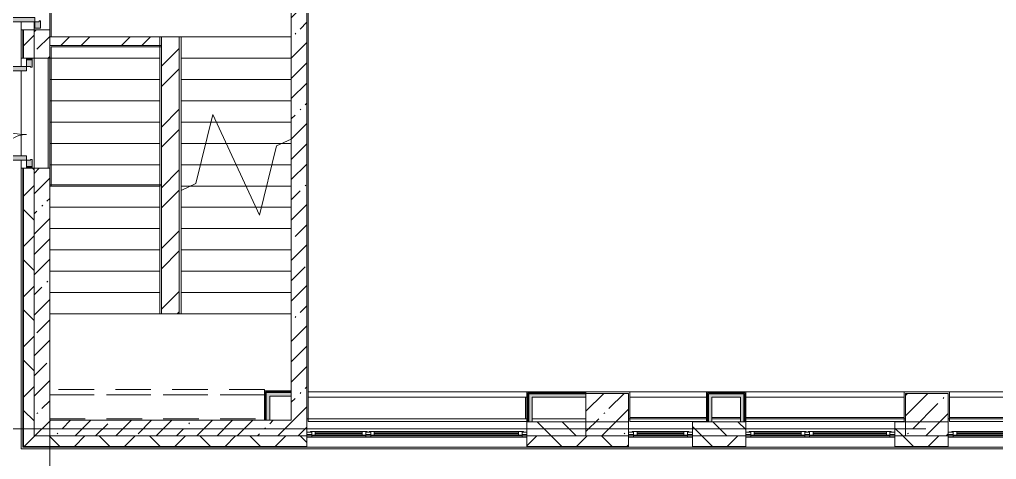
# Model space of a CAD drawing. Header units: millimetres. Extents: x -7229 to 200285, y -8553 to 29000.
# Drawn here: x -315 to 13440, y -431 to 5765 of the extents above; entities that cross this region are included whole.
import ezdxf

# ---------------------------------------------------------------- set-up
doc = ezdxf.new("R2010")
doc.units = ezdxf.units.MM
doc.linetypes.add('200_ШТРИХ__ш1_п0_6_', pattern=[800, 500, -300])
doc.linetypes.add('Осевая', pattern=[15875, 3175, -2381.25, 7937.5, -2381.25])
for name, color, linetype, lineweight in [('A-DETL-MBND-1', 7, '200_ШТРИХ__ш1_п0_6_', 9), ('A-GLAZ', 7, 'Continuous', 5), ('A-WALL', 7, 'Continuous', 5), ('A-WALL-2', 7, 'Continuous', 9), ('I-WALL', 7, 'Continuous', 5), ('S-COLS', 7, 'Continuous', 5), ('S-STRS', 7, 'Continuous', 5), ('S-STRS-MBND', 7, 'Continuous', 5), ('Оси', 7, 'Continuous', 9), ('Оси-2', 7, 'Осевая', 9)]:
    doc.layers.add(name, color=color, linetype=linetype, lineweight=lineweight)
for name, color, linetype, lineweight, true_color in [('A-DOOR-1', 7, 'Continuous', 5, 0xaaaaaa), ('A-DOOR-2', 7, 'Continuous', 5, 0xe2e2e2), ('A-DOOR-FRAM-2', 7, 'Continuous', 5, 0xaaaaaa), ('A-FLOR-1', 7, 'Continuous', 5, 0xaaaaaa), ('I-WALL-1', 7, 'Continuous', 5, 0xe7e7e7)]:
    doc.layers.add(name, color=color, linetype=linetype, lineweight=lineweight, true_color=true_color)
pattern_1 = [(45, (0, 0), (-353.5534, 353.5534), []), (135, (0, 0), (-353.5534, -353.5534), [])]
pattern_2 = [(45, (0, 0), (-285.123, 285.123), []), (45, (285.12, 0), (-285.123, 285.123), [504.031, -100.806, 16.764, -84.042])]
pattern_3 = [(45, (0, 0), (-427.684, 427.684), []), (45, (285.1, 0), (-427.684, 427.684), [])]
pattern_4 = [(45, (0, 0), (-530.33, 530.33), []), (135, (0, 0), (-530.33, -530.33), [])]

# ---------------------------------------------------------------- blocks, each defined once
blk = doc.blocks.new('120_Окно_СКБ_1Ст - 120_Окно_СКБ_1Ст 900х2500_h_-22445987-1_2_2_птичка зашивка')
at = {"layer": 'A-GLAZ'}
for p, q in [((-450, -127), (-450, -57)), ((-450, -57), (-380, -57)), ((450, -57), (-450, -57)), ((-380, -127), (-450, -127)), ((-450, -127), (-400, -127)), ((-380, -127), (-400, -127)), ((-400, -127), (-400, -137)), ((-400, -137), (400, -137)), ((400, -137), (-400, -137)), ((-380, -57), (-380, -127)), ((380, -87), (-380, -87)), ((-380, -87), (-380, -127)), ((-330, -137), (-330, -87)), ((-330, -107), (330, -107)), ((330, -117), (-330, -117)), ((330, -137), (330, -87)), ((380, -127), (380, -57)), ((380, -57), (450, -57)), ((380, -127), (380, -87)), ((450, -127), (380, -127)), ((400, -127), (380, -127)), ((400, -127), (450, -127)), ((400, -137), (400, -127)), ((450, -57), (450, -127))]:
    blk.add_line(p, q, dxfattribs=at)
blk = doc.blocks.new('120_Окно_СКБ_2Ст - 120_Окно_СКБ_2Ст 2100х2500 _мал створка справа_-22445857-1_2_2_птичка зашивка')
at = {"layer": 'A-GLAZ'}
for p, q in [((-1050, -127), (-1050, -57)), ((-1050, -57), (-980, -57)), ((1050, -57), (-1050, -57)), ((-980, -127), (-1050, -127)), ((-1050, -127), (-1000, -127)), ((-980, -127), (-1000, -127)), ((-1000, -127), (-1000, -137)), ((-1000, -137), (170, -137)), ((170, -137), (-1000, -137)), ((-980, -57), (-980, -127)), ((150, -87), (-980, -87)), ((-980, -87), (-980, -127)), ((-930, -137), (-930, -87)), ((-930, -107), (100, -107)), ((100, -117), (-930, -117)), ((100, -137), (100, -87)), ((150, -127), (150, -57)), ((150, -57), (220, -57)), ((150, -127), (150, -87)), ((220, -127), (150, -127)), ((170, -127), (150, -127)), ((170, -127), (200, -127)), ((170, -137), (170, -127)), ((220, -127), (200, -127)), ((200, -127), (200, -137)), ((200, -137), (1000, -137)), ((1000, -137), (200, -137)), ((220, -57), (220, -127)), ((980, -87), (220, -87)), ((220, -87), (220, -127)), ((270, -137), (270, -87)), ((270, -107), (930, -107)), ((930, -117), (270, -117)), ((930, -137), (930, -87)), ((980, -127), (980, -57)), ((980, -57), (1050, -57)), ((980, -127), (980, -87)), ((1050, -127), (980, -127)), ((1000, -127), (980, -127)), ((1000, -127), (1050, -127)), ((1000, -137), (1000, -127)), ((1050, -57), (1050, -127))]:
    blk.add_line(p, q, dxfattribs=at)
blk = doc.blocks.new('120_Окно_СКБ_2Ст - 120_Окно_СКБ_2Ст 3100х2500 _мал_створка слева_-V28-1_2_2_птичка зашивка')
at = {"layer": 'A-GLAZ'}
for p, q in [((-1550, -127), (-1550, -57)), ((-1550, -57), (-1480, -57)), ((1550, -57), (-1550, -57)), ((-1480, -127), (-1550, -127)), ((-1550, -127), (-1500, -127)), ((-1480, -127), (-1500, -127)), ((-1500, -127), (-1500, -137)), ((-1500, -137), (670, -137)), ((670, -137), (-1500, -137)), ((-1480, -57), (-1480, -127)), ((650, -87), (-1480, -87)), ((-1480, -87), (-1480, -127)), ((-1430, -137), (-1430, -87)), ((-1430, -107), (600, -107)), ((600, -117), (-1430, -117)), ((600, -137), (600, -87)), ((650, -127), (650, -57)), ((650, -57), (720, -57)), ((650, -127), (650, -87)), ((720, -127), (650, -127)), ((670, -127), (650, -127)), ((670, -127), (700, -127)), ((670, -137), (670, -127)), ((720, -127), (700, -127)), ((700, -127), (700, -137)), ((700, -137), (1500, -137)), ((1500, -137), (700, -137)), ((720, -57), (720, -127)), ((1480, -87), (720, -87)), ((720, -87), (720, -127)), ((770, -137), (770, -87)), ((770, -107), (1430, -107)), ((1430, -117), (770, -117)), ((1430, -137), (1430, -87)), ((1480, -127), (1480, -57)), ((1480, -57), (1550, -57)), ((1480, -127), (1480, -87)), ((1550, -127), (1480, -127)), ((1500, -127), (1480, -127)), ((1500, -127), (1550, -127)), ((1500, -137), (1500, -127)), ((1550, -57), (1550, -127))]:
    blk.add_line(p, q, dxfattribs=at)
blk = doc.blocks.new('110_Дверь_СКБ_2Ст_Наружная - ДН-1_л__ Двухстворчатая 1350 х3200 _ЛК_ в свету с верхним остеклением 2-22796854-1_2_2_птичка зашивка')
at = {"layer": 'A-DOOR-2'}
for points in [[(-716, 36), (-716, -91), (-656, -91), (-656, 869), (-716, 869), (-716, 88)], [(695, 71), (695, -91), (755, -91), (755, 419), (695, 419), (695, 79)]]:
    blk.add_hatch(color=256, dxfattribs=at).paths.add_polyline_path(points)
h = blk.add_hatch(color=256, dxfattribs=at)
h.paths.add_polyline_path([(-805, -171), (-705, -171), (-705, -151), (-716, -151), (-716, -91), (-805, -91)])
h.paths.add_polyline_path([(745, -171), (844, -171), (844, -91), (755, -91), (755, -151), (745, -151)])
at = {"layer": 'A-DOOR-1'}
for p, q in [((-716, 869), (-716, -91)), ((-656, 869), (-716, 869)), ((-656, -91), (-656, 869)), ((755, 419), (695, 419)), ((695, 419), (695, -91)), ((755, -91), (755, 419)), ((-716, -91), (-656, -91)), ((695, -91), (755, -91))]:
    blk.add_line(p, q, dxfattribs=at)
for centre, radius, start, end in [((-716, -91), 960, 0, 90), ((755, -91), 510, 90, 180)]:
    blk.add_arc(centre, radius, start, end, dxfattribs=at)
at = {"layer": 'A-DOOR-FRAM-2'}
for p, q in [((-716, -91), (-805, -91)), ((-805, -91), (-805, -171)), ((-716, -151), (-716, -91)), ((755, -91), (755, -151)), ((844, -91), (755, -91)), ((844, -171), (844, -91)), ((-805, -171), (-705, -171)), ((-705, -151), (-716, -151)), ((-705, -171), (-705, -151)), ((755, -151), (745, -151)), ((745, -151), (745, -171)), ((745, -171), (844, -171))]:
    blk.add_line(p, q, dxfattribs=at)
blk = doc.blocks.new('110_Дверь_СКБ_2Ст_Наружная - ДН-3_л__ Двухстворчатая 1200 х3200 из подвала EI30-23666533-1_2_2_птичка зашивка')
at = {"layer": 'A-DOOR-1'}
h = blk.add_hatch(dxfattribs=at)
h.set_pattern_fill('FP_99', color=256, style=0, pattern_type=2)
h.set_pattern_definition([(135, (1526.41, 143.685), (-14.14214, -14.14214), []), (225, (1526.41, 143.685), (14.14214, -14.14214), [])])
h.paths.add_polyline_path([(770, -48), (772, -51), (795, -51), (795, 29), (770, 29), (770, -31)])
at = {"layer": 'A-DOOR-2'}
for points in [[(619, 989), (619, 29), (680, 29), (680, 989)], [(-640, 71), (-640, 29), (-580, 29), (-580, 389), (-640, 389), (-640, 79)]]:
    blk.add_hatch(color=256, dxfattribs=at).paths.add_polyline_path(points)
h = blk.add_hatch(color=256, dxfattribs=at)
h.paths.add_polyline_path([(-730, 29), (-730, -51), (-630, -51), (-630, -31), (-640, -31), (-640, 29)])
h.paths.add_polyline_path([(670, -51), (770, -48), (770, 29), (680, 29), (680, -31), (670, -31)])
at = {"layer": 'A-DOOR-FRAM-2'}
h = blk.add_hatch(dxfattribs=at)
h.set_pattern_fill('FP_100', color=256, style=0, pattern_type=2)
h.set_pattern_definition([(45, (-596.384, 143.685), (-14.1421, 14.1421), []), (135, (-596.384, 143.685), (-14.1421, -14.1421), [])])
h.paths.add_polyline_path([(-756, 29), (-756, -51), (-730, -51), (-730, 29)])
at = {"layer": 'A-DOOR-1'}
for p, q in [((680, 989), (619, 989)), ((619, 989), (619, 29)), ((680, 29), (680, 989)), ((-640, 389), (-640, 29)), ((-580, 389), (-640, 389)), ((-580, 29), (-580, 389)), ((-640, 29), (-580, 29)), ((619, 29), (680, 29))]:
    blk.add_line(p, q, dxfattribs=at)
for centre, radius, start, end in [((680, 29), 960, 90, 180), ((-640, 29), 360, 0, 90)]:
    blk.add_arc(centre, radius, start, end, dxfattribs=at)
at = {"layer": 'A-DOOR-FRAM-2'}
for p, q in [((-730, 29), (-756, 29)), ((-756, 29), (-756, -51)), ((-640, 29), (-730, 29)), ((-730, 29), (-730, -51)), ((-730, -51), (-730, 29)), ((-640, -31), (-640, 29)), ((680, 29), (680, -31)), ((770, 29), (680, 29)), ((770, -51), (770, 29)), ((795, 29), (770, 29)), ((770, 29), (770, -51)), ((795, -51), (795, 29)), ((-756, -51), (-730, -51)), ((-730, -51), (-630, -51)), ((-630, -31), (-640, -31)), ((-630, -51), (-630, -31)), ((680, -31), (670, -31)), ((670, -31), (670, -51)), ((670, -51), (770, -51)), ((770, -51), (795, -51))]:
    blk.add_line(p, q, dxfattribs=at)
blk = doc.blocks.new('Зашивка приборов отопления18 - Зашивка приборов отопления-33281779-1_2_2_птичка зашивка')
at = {"layer": 'A-WALL'}
for p, q in [((12140, 520), (9910, 520)), ((12140, 445), (9910, 445)), ((9910, 445), (12140, 445)), ((12140, 445), (12140, 520)), ((12140, 105), (12140, 445)), ((9910, 105), (12140, 105))]:
    blk.add_line(p, q, dxfattribs=at)
blk = doc.blocks.new('Зашивка приборов отопления16 - Зашивка приборов отопления-33282046-1_2_2_птичка зашивка')
at = {"layer": 'A-WALL'}
for p, q in [((10990, 520), (9910, 520)), ((9910, 520), (9910, 445)), ((10990, 445), (9910, 445)), ((9910, 445), (9910, 105)), ((9910, 445), (10990, 445)), ((9910, 105), (10990, 105))]:
    blk.add_line(p, q, dxfattribs=at)
blk = doc.blocks.new('Зашивка приборов отопления17 - Зашивка приборов отопления-33282118-1_2_2_птичка зашивка')
at = {"layer": 'A-WALL'}
for p, q in [((10990, 520), (7910, 520)), ((7910, 520), (7910, 445)), ((10990, 445), (7910, 445)), ((7910, 445), (7910, 105)), ((7910, 445), (10990, 445)), ((7910, 105), (10990, 105))]:
    blk.add_line(p, q, dxfattribs=at)
blk = doc.blocks.new('Зашивка приборов отопления19 - Зашивка приборов отопления-33282289-1_2_2_птичка зашивка')
at = {"layer": 'A-WALL'}
for p, q in [((12140, 520), (10059, 520)), ((10059, 520), (10059, 445)), ((10059, 445), (12140, 445)), ((12140, 445), (10061, 445)), ((10061, 445), (10061, 105)), ((10061, 105), (12140, 105))]:
    blk.add_line(p, q, dxfattribs=at)
blk = doc.blocks.new('Зашивка приборов отопления45 - Зашивка приборов отопления-33465879-1_2_2_птичка зашивка')
at = {"layer": 'A-DETL-MBND-1'}
for p, q in [((3135, 556), (110, 556)), ((3135, 535), (3135, 556)), ((3135, 481), (110, 481)), ((110, 481), (3135, 481)), ((110, 141), (3135, 141))]:
    blk.add_line(p, q, dxfattribs=at)

msp = doc.modelspace()

# ---------------------------------------------------------------- hatches: boundary and pattern name
at = {"layer": 'A-WALL'}
h = msp.add_hatch(dxfattribs=at)
h.set_pattern_fill('FP_9', color=256, style=0, pattern_type=2)
h.set_pattern_definition(pattern_1)
h.paths.add_polyline_path([(-110, -100), (-110, 3670), (-260, 3670), (-260, -100)])
h.paths.add_polyline_path([(-260, 5220), (-110, 5220), (-110, 5620), (-260, 5620), (-260, 5520)])
h.paths.add_polyline_path([(-110, 7320), (-110, 8520), (-260, 8520), (-260, 7320)])
h.paths.add_polyline_path([(-110, 10820), (-110, 12220), (-260, 12220), (-260, 10820), (-199.4, 10820)])
h.paths.add_polyline_path([(-154.3, 13120), (-110, 13120), (-110.6, 15350), (-260, 15350), (-260, 13120)])
h = msp.add_hatch(dxfattribs=at)
h.set_pattern_fill('FP_1', color=256, style=0, pattern_type=2)
h.set_pattern_definition([(135, (0, 0), (-176.7767, -176.7767), [])])
h.paths.add_polyline_path([(20510, -100), (20710, -100), (20710, 100), (19360, 100), (19360, -100), (20490, -100)])
h.paths.add_polyline_path([(6830, -100), (7660, -100), (7660, 100), (6830, 100), (6830, -80)])
h.paths.add_polyline_path([(9359.7, -100), (9910, -100), (9910, 100), (9159.7, 100), (9159.7, -100), (9339.7, -100)])
h.paths.add_polyline_path([(28309.7, -100), (28309.7, 100), (27310, 100), (27310, -100), (28001, -100)])
h.paths.add_polyline_path([(26410, -100), (26410, 100), (26160, 100), (26160, -100), (26233.6, -100)])
h.paths.add_polyline_path([(12010, -100), (12160, -100), (12160, 100), (12010, 100), (12010, -80)])
h.paths.add_polyline_path([(15610, -100), (15610, 100), (14860, 100), (14860, -100)])
h.paths.add_polyline_path([(16510, -100), (16660, -94.4), (16660, 100), (16510, 100), (16510, -80)])
h.paths.add_polyline_path([(25435, -100), (25560, -100), (25560, 100), (25435, 100), (25435, -80)])
h.paths.add_polyline_path([(21610, -100), (21910, -100), (21910, 100), (21610, 100), (21610, -80)])
h.paths.add_polyline_path([(22510, -100), (22635, -100), (22635, 100), (22510, 100), (22510, -80)])
h = msp.add_hatch(dxfattribs=at)
h.set_pattern_fill('FP_9', color=256, style=0, pattern_type=2)
h.set_pattern_definition(pattern_1)
h.paths.add_polyline_path([(30210, -250), (30210, -100), (29209.7, -100), (29209.7, -250), (29768.4, -250)])
h.paths.add_polyline_path([(33010, -250), (33870, -250), (33870, -100), (33010, -100), (33010, -197.6)])
h.paths.add_polyline_path([(27310, -250), (28309.7, -250), (28309.7, -100), (27310, -100), (27310, -211.8)])
h.paths.add_polyline_path([(38391, -250), (38391, -100), (37990, -100), (37990, -250)])
h.paths.add_polyline_path([(35970, -250), (37090, -250), (37090, -100), (35970, -100), (35970, -190.3)])
h.paths.add_polyline_path([(16513.1, -250), (17260, -250), (17260, -100), (16510, -100), (16510, -250)])
h.paths.add_polyline_path([(19360, -250), (20710, -250), (20710, -100), (19360, -100), (19360, -231.6)])
h.paths.add_polyline_path([(21610, -250), (22635, -250), (22635, -100), (21610, -100), (21610, -226)])
h.paths.add_polyline_path([(25435, -250), (26410, -250), (26410, -100), (25435, -100), (25435, -216.5)])
h.paths.add_polyline_path([(15610, -250), (15610, -100), (14860, -100), (14860, -250)])
h.paths.add_polyline_path([(6830, -250), (8259.7, -250), (8259.7, -100), (6830, -100)])
h.paths.add_polyline_path([(3730, -250), (3730, -100), (-260, -100), (-260, -250), (3699.8, -250)])
h.paths.add_polyline_path([(9159.7, -250), (9910, -250), (9910, -100), (9159.7, -100)])
h.paths.add_polyline_path([(12010, -250), (12760, -248), (12760, -100), (12010, -100), (12010, -249.9)])
at = {"layer": 'I-WALL'}
h = msp.add_hatch(dxfattribs=at)
h.set_pattern_fill('FP_2', color=256, style=0, pattern_type=2)
h.set_pattern_definition(pattern_2)
h.paths.add_polyline_path([(-110, -100), (110, -100), (110, 3670), (-110, 3670), (-110, 836.5)])
h.paths.add_polyline_path([(-110, 5220), (110, 5220), (110, 5620), (-110, 5620), (-110, 5400)])
h.paths.add_polyline_path([(-110, 7320), (110, 7320), (110, 7900), (-110, 7900), (-110, 7878.4)])
h = msp.add_hatch(dxfattribs=at)
h.set_pattern_fill('FP_2', color=256, style=0, pattern_type=2)
h.set_pattern_definition(pattern_2)
h.paths.add_polyline_path([(3730, 120), (3730, 7900), (3510, 7900), (3510, 120), (3699.8, 120)])
h = msp.add_hatch(dxfattribs=at)
h.set_pattern_fill('FP_42', color=256, style=0, pattern_type=2)
h.set_pattern_definition(pattern_3)
h.paths.add_polyline_path([(130, 5400), (1685, 5400), (1685, 5520), (110, 5520), (110, 5400)])
h = msp.add_hatch(dxfattribs=at)
h.set_pattern_fill('FP_42', color=256, style=0, pattern_type=2)
h.set_pattern_definition(pattern_3)
h.paths.add_polyline_path([(1935, 1620), (1935, 5520), (1685, 5520), (1685, 1620)])
h = msp.add_hatch(dxfattribs=at)
h.set_pattern_fill('FP_115', color=256, style=0, pattern_type=2)
h.set_pattern_definition(pattern_4)
h.paths.add_polyline_path([(6830, 100), (6842.5, 100), (6842.5, 520), (6830, 520), (6830, 120)])
h = msp.add_hatch(dxfattribs=at)
h.set_pattern_fill('FP_115', color=256, style=0, pattern_type=2)
h.set_pattern_definition(pattern_4)
h.paths.add_polyline_path([(6914.1, 507.5), (7660, 507.5), (7660, 520), (6842.5, 520), (6842.5, 507.5), (6905, 507.5)])
h = msp.add_hatch(dxfattribs=at)
h.set_pattern_fill('FP_115', color=256, style=0, pattern_type=2)
h.set_pattern_definition(pattern_4)
h.paths.add_polyline_path([(6842.5, 100), (6855, 100), (6855, 507.5), (6842.5, 507.5), (6842.5, 120)])
h = msp.add_hatch(dxfattribs=at)
h.set_pattern_fill('FP_115', color=256, style=0, pattern_type=2)
h.set_pattern_definition(pattern_4)
h.paths.add_polyline_path([(7660, 495), (7660, 507.5), (6855, 507.5), (6855, 495), (7640, 495)])
h = msp.add_hatch(dxfattribs=at)
h.set_pattern_fill('FP_115', color=256, style=0, pattern_type=2)
h.set_pattern_definition(pattern_4)
h.paths.add_polyline_path([(9372.2, 100), (9372.2, 507.5), (9359.7, 507.5), (9359.7, 100)])
h = msp.add_hatch(dxfattribs=at)
h.set_pattern_fill('FP_115', color=256, style=0, pattern_type=2)
h.set_pattern_definition(pattern_4)
h.paths.add_polyline_path([(9384.7, 100), (9384.7, 495), (9372.2, 494.7), (9372.2, 100)])
h = msp.add_hatch(dxfattribs=at)
h.set_pattern_fill('FP_115', color=256, style=0, pattern_type=2)
h.set_pattern_definition(pattern_4)
h.paths.add_polyline_path([(9897.5, 100), (9897.5, 507.5), (9885, 507.5), (9885, 100)])
h = msp.add_hatch(dxfattribs=at)
h.set_pattern_fill('FP_115', color=256, style=0, pattern_type=2)
h.set_pattern_definition(pattern_4)
h.paths.add_polyline_path([(9910, 100), (9910, 520), (9897.5, 520), (9897.5, 100)])
h = msp.add_hatch(dxfattribs=at)
h.set_pattern_fill('FP_2', color=256, style=0, pattern_type=2)
h.set_pattern_definition(pattern_2)
h.paths.add_polyline_path([(1960, -100), (3730, -100), (3730, 120), (110, 120), (110, -100), (1660, -100)])
at = {"layer": 'I-WALL-1'}
for points in [[(3210, 460), (3510, 460), (3510, 510), (3160, 510), (3160, 460)], [(3210, 120), (3210, 460), (3160, 458.7), (3160, 120)], [(6855, 100), (6905, 100), (6905, 495), (6855, 495), (6855, 120)], [(7640, 445), (7660, 445), (7660, 495), (6905, 495), (6905, 445)], [(9434.7, 445), (9835, 445), (9835, 495), (9384.7, 495), (9384.7, 445)], [(9434.7, 100), (9434.7, 445), (9384.7, 445), (9384.7, 100)], [(9885, 100), (9885, 495), (9835, 495), (9835, 100)]]:
    msp.add_hatch(color=256, dxfattribs=at).paths.add_polyline_path(points)
at = {"layer": 'S-COLS'}
h = msp.add_hatch(dxfattribs=at)
h.set_pattern_fill('FP_2', color=256, style=0, pattern_type=2)
h.set_pattern_definition(pattern_2)
h.paths.add_polyline_path([(7676.3, -100), (8260, -100), (8260, 500), (7660, 500), (7660, -100)])
h = msp.add_hatch(dxfattribs=at)
h.set_pattern_fill('FP_2', color=256, style=0, pattern_type=2)
h.set_pattern_definition(pattern_2)
h.paths.add_polyline_path([(12160, -100), (12760, -100), (12760, 500), (12160, 500), (12160, -80)])

# ---------------------------------------------------------------- linework, layer by layer
at = {"layer": 'A-FLOR-1'}
for p, q in [((130, 7660), (130, 5520)), ((3750, 7693), (3750, 520)), ((1935, 5520), (1960, 5520)), ((1685, 5379.5), (130.5, 5379.5)), ((130.5, 5379.5), (130.5, 3435)), ((90, 5220), (90, 3670)), ((110, 3435), (1685, 3435)), ((3750, 445), (3750, 140)), ((6810, 445), (3750, 445)), ((6810, 140), (6810, 445)), ((7660, 520), (8279.7, 520)), ((8279.7, 445), (8279.7, 159.9)), ((9359.7, 445), (8279.7, 445)), ((12140, 445), (9910, 445)), ((12140, 520), (12778.6, 520)), ((12140, 159.9), (12140, 445)), ((12780, 445), (12780, 140)), ((14860, 445), (12780, 445)), ((8279.7, 159.9), (9359.7, 159.9)), ((9434.7, 159.9), (9835, 159.9)), ((9910, 159.9), (12140, 159.9)), ((12780, 160.3), (14860, 160.3))]:
    msp.add_line(p, q, dxfattribs=at)
at = {"layer": 'A-WALL'}
for p, q in [((-290, 5105), (-290, 5735)), ((-110, 5735), (-110, 5620)), ((-110, 5620), (-290, 5620)), ((-268, 5620), (-268, 5220)), ((-290, 5220), (-218, 5220)), ((-138, 5220), (-110, 5220)), ((-110, 5220), (-110, 3670)), ((-290, 3845), (-290, 5045)), ((-290, -280), (-290, 3785)), ((-218, 3670), (-290, 3670)), ((-268, 3670), (-268, -258)), ((-110, 3670), (-138, 3670)), ((6830, 100), (6830, -258)), ((8259.7, 100), (6905, 100)), ((8259.7, -258), (8259.7, 100)), ((9835, 100), (9159.7, 100)), ((9159.7, 100), (9159.7, -258)), ((9910, -258), (9910, 100)), ((12760, 100), (12010, 100)), ((12010, 100), (12010, -258)), ((12760, -258), (12760, 100)), ((6830, -100), (3730, -100)), ((3730, -258), (3730, -100)), ((8260, -100), (9159.7, -100)), ((9910, -100), (12010, -100)), ((12760, -100), (14860, -100)), ((12760, -258), (-268, -258)), ((12760, -258), (21610, -258)), ((72280, -280), (-290, -280))]:
    msp.add_line(p, q, dxfattribs=at)
at = {"layer": 'A-WALL-2'}
for p, q in [((-263, 5620), (-263, 5220)), ((-260, 5620), (-260, 5220)), ((-110, 5220), (-110, 5620)), ((110, 5520), (110, 5400)), ((1685, 5400), (1685, 5520)), ((-263, 3670), (-263, -253)), ((-260, 3670), (-260, -250)), ((-110, -100), (-110, 3670)), ((3147.5, 522.5), (3510, 522.5)), ((3147.5, 120), (3147.5, 522.5)), ((3160, 510), (3510, 510)), ((3160, 120), (3160, 510)), ((3510, 460), (3510, 535)), ((6842.5, 100), (6842.5, 507.5)), ((7660, 507.5), (6842.5, 507.5)), ((6855, 100), (6855, 495)), ((7660, 495), (6855, 495)), ((9372.2, 507.5), (9897.5, 507.5)), ((9372.2, 100), (9372.2, 507.5)), ((9384.7, 495), (9885, 495)), ((9384.7, 100), (9384.7, 495)), ((9885, 495), (9885, 100)), ((9897.5, 507.5), (9897.5, 100)), ((3135, 120), (3210, 120)), ((8259.7, -100), (6830, -100)), ((9910, -100), (9159.7, -100)), ((12760, -100), (12010, -100)), ((-263, -253), (3730, -253)), ((-260, -250), (3730, -250)), ((6830, -250), (8259.7, -250)), ((6830, -253), (8259.7, -253)), ((9159.7, -250), (9910, -250)), ((9159.7, -253), (9910, -253)), ((12010, -250), (12760, -250)), ((12010, -253), (12760, -253))]:
    msp.add_line(p, q, dxfattribs=at)
at = {"layer": 'I-WALL'}
for p, q in [((3730, -100), (3730, 7900)), ((110, 7680), (110, 5520)), ((3510, 7680), (3510, 535)), ((-110, 5620), (-110, 5735)), ((110, 5620), (-110, 5620)), ((1935, 5520), (110, 5520)), ((1935, 1620), (1935, 5520)), ((110, 120), (110, 5400)), ((110, 5400), (1685, 5400)), ((1685, 5400), (1685, 1620)), ((-110, 5220), (110, 5220)), ((-110, 3670), (-110, 5220)), ((110, 3670), (-110, 3670)), ((1685, 1620), (1935, 1620)), ((3510, 535), (3135, 535)), ((3135, 535), (3135, 120)), ((3210, 460), (3510, 460)), ((3210, 120), (3210, 460)), ((3510, 460), (3510, 120)), ((6830, 520), (6830, 100)), ((7660, 520), (6830, 520)), ((6905, 100), (6905, 445)), ((6905, 445), (7660, 445)), ((7660, 445), (7660, 520)), ((9910, 520), (9359.7, 520)), ((9359.7, 520), (9359.7, 100)), ((9434.7, 445), (9835, 445)), ((9434.7, 100), (9434.7, 445)), ((9835, 445), (9835, 100)), ((9910, 100), (9910, 520)), ((3730, 140), (6830, 140)), ((6905, 140), (7660, 140)), ((8260, 140), (9359.7, 140)), ((9434.7, 140), (9835, 140)), ((9910, 140), (12160, 140)), ((12760, 140), (14860, 140)), ((3135, 120), (110, 120)), ((3510, 120), (3210, 120)), ((6830, 100), (6905, 100)), ((9835, 100), (9910, 100)), ((-110, -100), (3730, -100)), ((3800, -80), (3730, -80)), ((4630, -80), (4560, -80)), ((6830, -80), (6760, -80)), ((8329.7, -80), (8260, -80)), ((9159.7, -80), (9089.7, -80)), ((9980, -80), (9910, -80)), ((10810, -80), (10740, -80)), ((12010, -80), (11940, -80)), ((12830, -80), (12760, -80))]:
    msp.add_line(p, q, dxfattribs=at)
at = {"layer": 'S-COLS'}
for p, q in [((8260, 500), (7660, 500)), ((7660, 500), (7660, -100)), ((8260, -100), (8260, 500)), ((12760, 500), (12160, 500)), ((12160, 500), (12160, -100)), ((12760, -100), (12760, 500)), ((7660, -100), (8260, -100)), ((12160, -100), (12760, -100))]:
    msp.add_line(p, q, dxfattribs=at)
at = {"layer": 'S-STRS'}
for p, q in [((3510, 5520), (1960, 5520)), ((1960, 5520), (1960, 5220)), ((3510, 5520), (1960, 5520)), ((1960, 5220), (1960, 4920)), ((3510, 5220), (1960, 5220)), ((3510, 5220), (1960, 5220)), ((1960, 4920), (1960, 4620)), ((3510, 4920), (1960, 4920)), ((3510, 4920), (1960, 4920)), ((1960, 4620), (1960, 4320)), ((3510, 4620), (1960, 4620)), ((3510, 4620), (1960, 4620)), ((1960, 4320), (1960, 4020)), ((2378.6, 4320), (1960, 4320)), ((2378.6, 4320), (1960, 4320)), ((2455.2, 4320), (2378.6, 4320)), ((2455.2, 4320), (2378.6, 4320)), ((3510, 4320), (2455.2, 4320)), ((3510, 4320), (2455.2, 4320)), ((1960, 4020), (1960, 3720)), ((2305.7, 4020), (1960, 4020)), ((2305.7, 4020), (1960, 4020)), ((2595.1, 4020), (2305.7, 4020)), ((2595.1, 4020), (2305.7, 4020)), ((3378.4, 4020), (2595.1, 4020)), ((3378.4, 4020), (2595.1, 4020)), ((3510, 4020), (3378.4, 4020)), ((3510, 4020), (3378.4, 4020)), ((1960, 3720), (1960, 3420)), ((2232.8, 3720), (1960, 3720)), ((2232.8, 3720), (1960, 3720)), ((2735, 3720), (2232.8, 3720)), ((2735, 3720), (2232.8, 3720)), ((3237.2, 3720), (2735, 3720)), ((3237.2, 3720), (2735, 3720)), ((3510, 3720), (3237.2, 3720)), ((3510, 3720), (3237.2, 3720)), ((110, 3420), (1660, 3420)), ((110, 3420), (1660, 3420)), ((131, 3435), (131, 3420)), ((1660, 3420), (1664, 3420)), ((1660, 3120), (1660, 3420)), ((1664, 3420), (1664, 3435)), ((1960, 3420), (1960, 3358.6)), ((2091.6, 3420), (1960, 3420)), ((2091.6, 3420), (1960, 3420)), ((1960, 3358.6), (1960, 3120)), ((2874.9, 3420), (2091.6, 3420)), ((2874.9, 3420), (2091.6, 3420)), ((3164.3, 3420), (2874.9, 3420)), ((3164.3, 3420), (2874.9, 3420)), ((3510, 3420), (3164.3, 3420)), ((3510, 3420), (3164.3, 3420)), ((110, 3120), (1660, 3120)), ((110, 3120), (1660, 3120)), ((1660, 2820), (1660, 3120)), ((1960, 3120), (1960, 2820)), ((3014.8, 3120), (1960, 3120)), ((3014.8, 3120), (1960, 3120)), ((3091.4, 3120), (3014.8, 3120)), ((3091.4, 3120), (3014.8, 3120)), ((3510, 3120), (3091.4, 3120)), ((3510, 3120), (3091.4, 3120)), ((110, 2820), (1660, 2820)), ((110, 2820), (1660, 2820)), ((1660, 2520), (1660, 2820)), ((1960, 2820), (1960, 2520)), ((3510, 2820), (1960, 2820)), ((3510, 2820), (1960, 2820)), ((110, 2520), (1660, 2520)), ((110, 2520), (1660, 2520)), ((1660, 2220), (1660, 2520)), ((1960, 2520), (1960, 2220)), ((3510, 2520), (1960, 2520)), ((3510, 2520), (1960, 2520)), ((110, 2220), (1660, 2220)), ((110, 2220), (1660, 2220)), ((1660, 1920), (1660, 2220)), ((1960, 2220), (1960, 1920)), ((3510, 2220), (1960, 2220)), ((3510, 2220), (1960, 2220)), ((110, 1920), (1660, 1920)), ((110, 1920), (1660, 1920)), ((1660, 1620), (1660, 1920)), ((1960, 1920), (1960, 1620)), ((3510, 1920), (1960, 1920)), ((3510, 1920), (1960, 1920)), ((110, 1620), (1660, 1620)), ((110, 1620), (1660, 1620)), ((1685, 1620), (1660, 1620)), ((1960, 1620), (1935, 1620)), ((3510, 1620), (1960, 1620)), ((3510, 1620), (1960, 1620))]:
    msp.add_line(p, q, dxfattribs=at)
at = {"layer": 'S-STRS-MBND'}
for p, q in [((110, 5520), (1660, 5520)), ((110, 1620), (110, 5520)), ((1660, 1620), (1660, 5520)), ((110, 5220), (1660, 5220)), ((110, 5220), (1660, 5220)), ((110, 4920), (1660, 4920)), ((110, 4920), (1660, 4920)), ((110, 4620), (1660, 4620)), ((110, 4620), (1660, 4620)), ((2168.6, 3455.9), (2404.8, 4428.1)), ((2404.8, 4428.1), (3065.2, 3011.9)), ((110, 4320), (1660, 4320)), ((110, 4320), (1660, 4320)), ((2455.2, 4320), (2378.6, 4320)), ((2455.2, 4320), (2378.6, 4320)), ((110, 4020), (1660, 4020)), ((110, 4020), (1660, 4020)), ((2595.1, 4020), (2305.7, 4020)), ((2595.1, 4020), (2305.7, 4020)), ((3301.4, 3984.1), (3510, 4081.4)), ((3510, 4020), (3378.4, 4020)), ((3510, 4020), (3378.4, 4020)), ((3065.2, 3011.9), (3301.4, 3984.1)), ((110, 3720), (1660, 3720)), ((110, 3720), (1660, 3720)), ((2735, 3720), (2232.8, 3720)), ((2735, 3720), (2232.8, 3720)), ((3510, 3720), (3237.2, 3720)), ((3510, 3720), (3237.2, 3720)), ((1960, 3358.6), (2168.6, 3455.9)), ((110, 3420), (1660, 3420)), ((110, 3420), (1660, 3420)), ((1960, 3358.6), (1960, 1620)), ((2874.9, 3420), (2091.6, 3420)), ((2874.9, 3420), (2091.6, 3420)), ((3510, 3420), (3164.3, 3420)), ((3510, 3420), (3164.3, 3420)), ((3510, 3420), (3510, 1620)), ((110, 3120), (1660, 3120)), ((110, 3120), (1660, 3120)), ((3014.8, 3120), (1960, 3120)), ((3014.8, 3120), (1960, 3120)), ((3510, 3120), (3091.4, 3120)), ((3510, 3120), (3091.4, 3120)), ((110, 2820), (1660, 2820)), ((110, 2820), (1660, 2820)), ((3510, 2820), (1960, 2820)), ((3510, 2820), (1960, 2820)), ((110, 2520), (1660, 2520)), ((110, 2520), (1660, 2520)), ((3510, 2520), (1960, 2520)), ((3510, 2520), (1960, 2520)), ((110, 2220), (1660, 2220)), ((110, 2220), (1660, 2220)), ((3510, 2220), (1960, 2220)), ((3510, 2220), (1960, 2220)), ((110, 1920), (1660, 1920)), ((110, 1920), (1660, 1920)), ((3510, 1920), (1960, 1920)), ((3510, 1920), (1960, 1920)), ((110, 1620), (110, 120)), ((110, 1620), (1660, 1620)), ((110, 1620), (1660, 1620)), ((1960, 1620), (1660, 1620)), ((3510, 1620), (1960, 1620)), ((3510, 1620), (1960, 1620)), ((3510, 120), (3510, 1620)), ((110, 120), (3510, 120))]:
    msp.add_line(p, q, dxfattribs=at)
at = {"layer": 'Оси'}
for p, q in [((110, 5439), (110, 15380)), ((110, -4552.8), (110, 5388.2)), ((-3228.7, 0), (9271.3, 0))]:
    msp.add_line(p, q, dxfattribs=at)
at = {"layer": 'Оси-2'}
for p, q in [((110, 5388.2), (110, 5439)), ((9271.3, 0), (26260, 0))]:
    msp.add_line(p, q, dxfattribs=at)

# ---------------------------------------------------------------- block references
at = {"layer": 'A-DETL-MBND-1'}
msp.add_blockref('Зашивка приборов отопления45 - Зашивка приборов отопления-33465879-1_2_2_птичка зашивка', (0, 0), dxfattribs=at)
at = {"layer": 'A-DOOR-1', "rotation": 89.99999999999991}
for name, p in [('110_Дверь_СКБ_2Ст_Наружная - ДН-1_л__ Двухстворчатая 1350 х3200 _ЛК_ в свету с верхним остеклением 2-22796854-1_2_2_птичка зашивка', (-189, 6450.5)), ('110_Дверь_СКБ_2Ст_Наружная - ДН-3_л__ Двухстворчатая 1200 х3200 из подвала EI30-23666533-1_2_2_птичка зашивка', (-189, 4425.5))]:
    msp.add_blockref(name, p, dxfattribs=at)
at = {"layer": 'A-GLAZ', "rotation": 180}
for name, p in [('120_Окно_СКБ_2Ст - 120_Окно_СКБ_2Ст 3100х2500 _мал_створка слева_-V28-1_2_2_птичка зашивка', (5280, -175)), ('120_Окно_СКБ_1Ст - 120_Окно_СКБ_1Ст 900х2500_h_-22445987-1_2_2_птичка зашивка', (8709.7, -175)), ('120_Окно_СКБ_2Ст - 120_Окно_СКБ_2Ст 2100х2500 _мал створка справа_-22445857-1_2_2_птичка зашивка', (10960, -175)), ('120_Окно_СКБ_2Ст - 120_Окно_СКБ_2Ст 2100х2500 _мал створка справа_-22445857-1_2_2_птичка зашивка', (13810, -175))]:
    msp.add_blockref(name, p, dxfattribs=at)
at = {"layer": 'A-WALL'}
for name, p in [('Зашивка приборов отопления17 - Зашивка приборов отопления-33282118-1_2_2_птичка зашивка', (-4160, 0)), ('Зашивка приборов отопления16 - Зашивка приборов отопления-33282046-1_2_2_птичка зашивка', (-1630.3, 0)), ('Зашивка приборов отопления18 - Зашивка приборов отопления-33281779-1_2_2_птичка зашивка', (0, 0)), ('Зашивка приборов отопления19 - Зашивка приборов отопления-33282289-1_2_2_птичка зашивка', (2720, 0))]:
    msp.add_blockref(name, p, dxfattribs=at)

doc.saveas('drawing.dxf')
